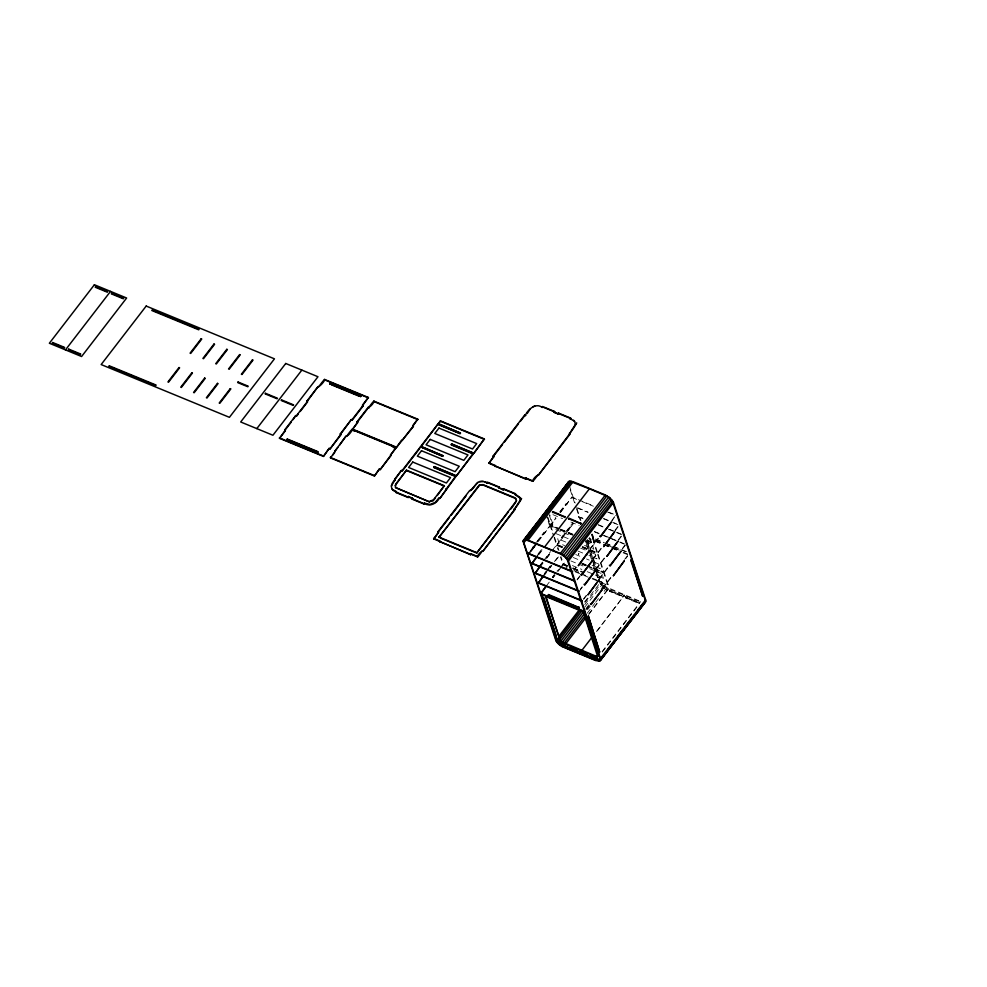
<?xml version="1.0" encoding="UTF-8"?>
<svg xmlns="http://www.w3.org/2000/svg" width="987" height="987" viewBox="0 0 987 987"><rect width="100%" height="100%" fill="white"/><g stroke="black" fill="none" stroke-linecap="round" stroke-linejoin="round"><path stroke-width="0.74" stroke-dasharray="4.93 3.7" d="M549.093 524.159L550.117 523.875L549.093 524.159L546.539 516.448M536.731 541.752L544.121 532.166L544.886 532.881L544.121 532.166M559.814 511.784L566.279 503.395L567.044 504.098L566.279 503.395M537.804 541.024L544.269 532.635M559.962 512.241L566.427 503.851M537.347 542.011L550.043 525.516L558.704 529.069M559.284 528.983L550.635 525.417L555.965 518.496L555.2 517.78L555.804 518.027L550.475 524.948L559.135 528.514M560.419 512.031L571.979 497.029L593.236 505.776M538.421 541.271L550.203 525.972L553.251 527.231L553.682 526.676L549.697 514.622M560.579 512.5L571.979 497.029M538.1 553.88L541.789 549.08M536.41 556.742L541.949 549.549M537.792 555.323L542.406 549.34M538.865 554.595L543.479 548.599M539.47 565.995L543.158 561.208M544.084 560.011L550.549 551.61M561.628 537.224L562.393 537.94L561.628 537.224L572.707 522.839M539.63 566.464L542.394 562.861M546.082 558.074L550.709 552.078M561.788 537.693L572.855 523.295L573.472 523.554L552.239 551.128M540.999 565.058L542.85 562.652M546.539 557.865L550.24 553.065M552.078 550.66L573.472 523.554M578.407 516.485C576.877 517.854 583.699 516.978 585.488 519.396M541.16 565.514L542.998 563.121M546.699 558.321L551.314 552.325M544.528 573.324L546.379 570.93M547.304 569.733L550.993 564.934M543.763 574.989L546.539 571.387M547.452 570.19L551.153 565.391M544.219 574.779L548.834 568.783M549.759 567.587L551.61 565.181M554.373 561.591L558.987 555.595M543.455 576.433L546.218 572.842M549.907 568.043L551.758 565.65M555.447 560.85L559.148 556.051M552.362 577.05L554.213 574.656M552.523 577.518L554.361 575.125M546.514 585.698L549.278 582.108M552.979 577.309L554.817 574.903M559.444 568.919L556.976 571.066M560.357 567.71L564.983 561.714M553.127 577.765L554.978 575.372M557.741 571.769L560.517 568.179M561.443 566.982L566.057 560.986M586.155 541.555L586.759 541.814L585.735 542.097M587.166 540.049L591.373 541.777L590.942 542.332L586.734 540.605M586.883 541.073L591.102 542.776L591.373 541.777M573.854 569.733L575.729 567.315M589.56 549.34L593.989 543.59M596.197 540.728L597.974 538.421M611.767 520.507L615.506 515.646L611.915 520.963M574.015 570.202L575.877 567.772M590.596 548.661L594.137 544.059M595.457 542.344L599.01 537.73M577.074 579.468L579.875 575.816M592.817 559.024L602.045 547.032M614.975 530.229L617.788 526.589M577.222 579.924L580.023 576.285M592.965 559.481L602.193 547.489M615.135 530.698L618.874 525.837M580.282 589.19L582.157 586.759M596.025 568.746L604.34 557.951M618.195 539.951L621.933 535.102M579.505 590.868L582.305 587.216M596.185 569.203L605.413 557.223M618.355 540.42L622.094 535.559M597.48 577.605L598.504 577.309L597.48 577.605L595.124 570.498M583.502 598.912L586.303 595.272M599.245 578.468L608.473 566.476M622.353 548.464L625.153 544.824M583.65 599.368L586.463 595.729M599.393 578.937L608.634 566.945M622.501 548.932L625.302 545.28M584.514 601.984L589.214 595.889M585.118 602.206L600.244 582.564L603.02 586.426L606.092 588.708L639.773 602.687M584.736 604.612L601.638 582.675L601.071 581.491M584.76 607.178L602.588 584.02L601.638 582.675M586.019 608.51L588.844 604.846M601.046 589.005L603.859 585.353L602.588 584.02M585.784 609.843L588.585 606.203M602.465 588.19L611.693 576.198M624.623 559.407L628.361 554.546M586.87 609.09L589.671 605.45M602.613 588.659L611.841 576.667M625.721 558.654L627.584 556.224M587.499 609.744L590.312 606.08M603.452 589.017L605.327 586.586L642.019 602.07M600.701 582.33L607.782 585.242L608.202 584.711L604.217 572.67L587.746 565.884M587.216 613.223L594.729 603.476M595.667 602.255L598.48 598.603M604.106 591.287L606.931 587.623M588.733 613.976L608.448 588.375M588.844 614.42L608.56 588.832L640.797 602.095M609.386 591.299L609.645 590.3L609.386 591.299L621.391 596.234L621.662 595.235L621.391 596.234M596.37 631.557L624.524 595.001L595.58 633.235M625.462 597.912L625.721 596.913L625.462 597.912L637.479 602.86L637.738 601.848L637.479 602.86M602.119 651.58L640.6 601.614M602.317 652.062L638.922 604.525M608.831 512.191L615.913 515.115M572.127 497.497L580.627 501.001M582.046 501.581L593.397 506.245M607.56 512.08L616.073 515.572M578.024 507.923L587.944 512.006M603.538 518.422L612.051 521.926M613.47 522.505L616.295 523.665M576.766 507.799L588.104 512.463M603.699 518.878L612.199 522.382M613.618 522.962L617.874 524.714M598.258 524.64L603.921 526.984M609.596 529.316L615.259 531.648M616.678 532.227L622.353 534.559M578.555 516.941L584.23 519.273M598.406 525.109L606.906 528.613M608.325 529.192L615.419 532.104M616.838 532.696L622.501 535.028M594.384 531.45L602.884 534.954M604.303 535.534L609.978 537.866M611.385 538.446L618.479 541.37M619.898 541.949L624.154 543.701M552.942 514.671L562.602 518.656M570.893 522.061L579.172 525.466M594.532 531.919L610.126 538.334M611.545 538.914L618.627 541.826M620.046 542.418L624.302 544.158M595.58 538.951L604.081 542.443M605.5 543.035L612.594 545.947M614 546.527L626.77 551.782M595.729 539.408L604.241 542.912M605.648 543.492L611.323 545.823M612.742 546.416L626.918 552.239M595.704 540.42L602.638 543.269M608.177 545.552L613.729 547.834M615.123 548.414L619.281 550.117M595.852 540.888L602.786 543.738M604.18 544.306L611.113 547.156M612.495 547.736L618.047 550.018M623.55 552.276L627.584 553.941M595.284 540.962L602.218 543.812M603.612 544.38L610.546 547.242M611.928 547.81L617.48 550.092M588.585 538.606L591.275 539.716M595.432 541.419L602.366 544.281M603.76 544.849L610.694 547.699M612.088 548.266L617.628 550.549M623.13 552.819L628.509 555.027M560.53 529.094L573.151 534.275M560.32 529.377L572.929 534.559M586.944 540.321L591.521 542.245M560.098 529.649L572.719 534.843M560.258 530.118L572.892 535.287M555.841 529.563L570.671 535.657M585.501 541.764L592.249 544.54L593.779 549.167L582.984 544.725M556.026 533.634L568.154 538.631M582.527 546.539L597.641 552.757L594.951 544.651M582.688 547.008L597.789 553.213L604.069 572.201L587.586 565.428M582.12 547.082L597.221 553.3L594.088 543.837M582.268 547.538L597.369 553.756L603.649 572.744L591.287 567.661M565.798 542.06L557.704 538.729L559.234 543.356L564.626 545.577M580.627 548.155L586.019 550.376M591.41 552.597L595.457 554.262L596.987 558.889L588.906 555.558M578.111 551.128L587.549 555.002M562.405 546.662L556.902 544.405L554.188 536.188M562.553 547.119L557.063 544.861L558.987 550.709M561.985 547.205L556.495 544.935L553.781 536.731M562.134 547.662L556.643 545.404L558.099 549.784M575.754 554.558L579.801 556.224M586.537 558.987L589.239 560.098M594.63 562.319L598.677 563.984L600.207 568.611L592.114 565.292M573.237 557.519L579.986 560.295M582.096 563.158L586.216 564.86M582.244 563.626L586.364 565.317M581.676 563.7L585.797 565.403M581.837 564.169L585.957 565.859M587.327 566.427L592.817 568.685M594.186 569.252L603.81 573.2L607.782 585.242M570.881 560.949L577.617 563.725M578.974 564.28L583.009 565.946M589.757 568.722L595.149 570.93M596.493 571.485L601.897 573.706L603.427 578.333L595.334 575.014M572.411 565.576L581.849 569.462M587.24 571.683L593.989 574.459M567.463 565.539L563.343 563.848L560.924 556.545M572.953 567.809L583.934 572.324M567.611 566.007L563.491 564.305L564.256 566.624L567.093 567.796M573.102 568.265L581.343 571.658M567.044 566.082L562.923 564.391L560.505 557.087M572.534 568.339L583.527 572.867M563.071 564.848L567.192 566.55M574.064 569.376L580.924 572.201M574.175 570.708L579.85 573.04M581.269 573.62L586.944 575.952M592.607 578.296L596.864 580.035M598.282 580.627L608.202 584.711M575.187 571.831L582.268 574.742M583.687 575.335L590.781 578.246M592.188 578.826L599.282 581.75M609.793 590.757L621.81 595.704M625.881 597.369L637.886 602.317M639.354 603.23L607.202 590.004C599.232 587.068 597.986 577.765 595.741 570.745M608.56 588.832L606.919 588.018A8.155 3.504 37.6 0 1 601.083 582.552M603.859 585.353L605.327 586.586M590.189 538.223L591.077 540.901M589.338 537.422L591.09 542.801M569.388 485.69L575.15 503.111M577.074 508.91L580.911 520.519M587.154 539.395L593.397 558.26M593.878 559.715L600.108 578.579M570.215 489.762L575.976 507.195M576.457 508.65L580.294 520.26M587.499 542.048L599.516 578.357M586.759 541.814L589.313 549.525M590.707 553.744L595.778 569.08M596.234 570.449L599.812 581.257M585.007 538.297L588.696 549.451M589.165 550.684L591.978 559.395M592.422 560.505L595.272 569.326M586.204 543.516L588.092 549.204M589.967 554.879L591.373 559.135M593.249 564.823L594.655 569.08M549.278 515.165L553.251 527.231M547.995 517.447L553.744 534.818M547.156 516.694L553.325 535.361M578.875 553.436L578.616 554.447L578.875 553.436"/><path stroke-width="1.48" d="M408.162 497.522L408.421 496.51L408.162 497.522L396.145 492.575L396.564 492.032C389.729 490.366 390.235 483.914 395.133 479.682L394.529 479.423L401.45 470.429L402.215 471.144L419.709 448.431M395.133 479.682L391.308 485.999M395.516 487.578L429.518 501.902L395.516 487.578L395.688 484.185L406.496 470.145L444.335 485.715L437.278 495.536M406.496 470.145L395.022 485.74M491.649 533.622L476.709 553.016L515.757 501.643C518.656 497.584 511.476 509.095 510.316 509.378M514.387 509.304C527.206 488.836 520.001 502.494 514.387 509.304L514.992 509.551L483.149 550.919C478.67 551.178 473.131 564.404 482.532 550.672M569.548 433.675C582.355 413.208 575.15 426.865 569.548 433.675L570.153 433.922L538.297 475.29C533.831 475.537 528.279 488.775 537.693 475.043M523.048 541.332L569.067 481.298L573.126 481.705L605.376 494.98L610.398 498.299L613.458 502.531L645.634 599.849L645.572 601.897L599.812 661.006L595.753 660.587L561.874 646.51A8.155 3.504 37.6 0 1 556.026 641.057L523.048 541.332L539.013 520.618M602.724 656.293L599.269 660.5L595.556 660.106L563.392 646.88L558.802 643.857L556.582 641.18L523.863 542.739L523.924 540.851L529.55 533.535M546.008 512.722L546.243 511.871M568.364 481.903L560.591 492.587M568.734 483.198L569.61 481.804M597.678 656.626L583.231 611.903L545.392 596.345L560.641 641.39L563.651 643.586L595.408 656.651L597.369 656.886L598.097 655.06L597.69 655.602M599.911 659.945L599.973 658.07L567.241 559.617L565.02 556.952L560.431 553.917L528.279 540.691L525.565 540.099L523.924 540.851M600.515 660.402L645.831 600.96M644.955 601.453L645.017 599.565M65.475 349.879L110.519 291.387M256.817 428.605L301.862 370.1M323.465 456.426L329.214 448.295L323.465 456.426L279.518 438.351L285.428 430.677L284.663 429.962L295.742 415.576L296.507 416.292L298.358 413.898M300.196 411.493L307.586 401.906L306.821 401.191L317.9 386.805C323.033 385.559 330.164 370.791 318.517 387.052M284.824 430.431L291.276 422.041M293.127 419.635L295.742 415.576M306.982 401.66L317.9 386.805M279.518 438.351L285.28 430.221L284.663 429.962M296.359 415.835L307.438 401.438L306.821 401.191M286.896 439.585L287.316 439.042L317.839 451.602L317.567 452.601L286.896 439.585L317.567 452.601M330.3 383.227L330.04 384.227L330.3 383.227L360.971 396.243M287.057 440.054L287.316 439.042M360.551 396.786L360.81 395.787M329.374 448.764L329.979 449.011L341.058 434.625L340.293 433.91L351.372 419.524L352.137 420.24L363.216 405.842L362.451 405.139L368.361 397.465L324.415 379.39M340.453 434.366L351.372 419.524M363.216 405.842L362.611 405.595L368.361 397.465M329.979 449.011L340.91 434.157L340.293 433.91M351.989 419.771L363.068 405.386M337.764 447.481L335 451.071L345.919 436.229C350.558 435.785 356.936 421.338 346.536 436.476M354.469 430.307L352.433 429.468L357.763 422.547L356.998 421.831L368.077 407.446C372.802 406.792 378.552 393.455 368.694 407.705M339.614 445.075L345.919 436.229M357.158 422.3L367.312 409.111M374.468 476.018L379.403 468.936L374.468 476.018L330.522 457.931L335.457 450.862L334.84 450.615M352.433 429.468L357.615 422.091L356.998 421.831M330.522 457.931L330.781 456.932M332.804 454.97L334.679 452.539M392.9 446.864C392.999 444.594 392.912 448.727 395.947 448.11L390.63 455.019L391.247 455.266L380.168 469.652L379.551 469.405M390.63 455.019L395.799 447.654L351.853 429.567M401.561 440.165L396.379 447.555L413.405 426.495L412.64 425.779L417.723 419.167L373.777 401.092M413.405 426.495L412.788 426.236L417.723 419.167M380.168 469.652L391.086 454.81L390.482 454.551M402.165 440.412L413.245 426.026M395.281 480.138L394.677 479.892L401.45 470.429M402.054 470.688L420.474 446.766L442.608 456.265L443.015 455.735L420.894 446.223L437.932 424.102L460.053 433.614L460.473 433.071L438.339 423.571L440.424 420.869L484.358 438.944L473.711 453.44L451.59 443.94L451.33 444.94L473.304 453.983L456.265 476.104L434.144 466.592L433.873 467.604L455.846 476.635L439.844 498.472L439.079 497.756L435.242 502.395L429.987 504.468L424.509 503.123L424.237 504.135L424.509 503.123M443.015 455.735L421.042 446.692L437.932 424.102M460.473 433.071L438.499 424.028L440.424 420.869M396.145 492.575L396.416 491.575L392.16 489.305M424.237 504.135L412.233 499.188L412.492 498.188L408.421 496.51M412.233 499.188L412.492 498.188M429.37 501.445L433.527 499.755L444.335 485.715M430.258 501.47L432.972 500.94L435.477 497.867M446.161 489.231L455.698 476.178L433.725 467.135M456.265 476.104L473.143 453.514L451.17 444.471M473.711 453.44L484.358 438.944M424.657 503.592C430.036 506.936 436.673 503.518 439.227 498.225M439.844 498.472L446.617 489.021L446.001 488.762M492.982 456.241L493.747 456.956L492.982 456.241L524.837 414.885L525.602 415.589L524.837 414.885M493.142 456.71L502.506 444.545M504.382 442.102L518.434 423.855M520.309 421.424L524.985 415.342M525.713 479.114L525.985 478.103L525.713 479.114L488.898 463.248L493.599 456.5M525.442 415.132C528.02 409.198 536.175 402.375 542.258 407.52M488.898 463.248L492.945 458.005M527.169 413.553L530.167 409.013M470.565 554.743L470.824 553.744L470.565 554.743L433.749 538.89L438.586 532.585L437.833 531.882L469.676 490.514C473.698 490.662 475.709 480.817 481.459 481.36C483.309 481.064 488.738 483.235 486.936 482.692M437.981 532.338L449.221 517.743M451.096 515.313L466.086 495.844M433.749 538.89L438.438 532.129L437.833 531.882M470.293 490.761L477.782 482.396M516.09 498.706L483.186 485.098L479.546 485.308L438.87 537.446L479.398 484.851L483.025 484.642L514.795 497.707L516.583 500.545M495.203 466.555L495.462 465.556L488.75 462.792M542.097 407.063L542.517 406.521L554.521 411.468L554.262 412.467L558.334 414.145L558.593 413.134L558.334 414.145M440.042 542.184L440.301 541.184L433.589 538.421M554.262 412.467L554.521 411.468M499.373 487.097L499.101 488.096L499.373 487.097L487.356 482.149M503.432 488.775L503.173 489.774L503.432 488.775L515.448 493.71L515.189 494.709C524.208 501.347 520.149 496.856 515.029 494.253L515.448 493.71M570.609 418.081L570.338 419.08L570.609 418.081L558.593 413.134M493.512 531.191L508.441 511.797M538.297 475.29L570.005 433.466L569.388 433.207M483.149 550.919L514.844 509.095L514.239 508.848M523.307 540.395L569.067 481.298M540.888 518.175L558.716 495.03M539.877 520.137L549.265 507.947M558.642 495.758L566.156 486.011M523.69 541.703L570.165 481.064M523.863 542.739L526.676 539.075M524.023 539.79L526.552 539.716L571.596 481.212M526.552 539.716L528.082 540.21L573.126 481.705M552.621 512.549L552.893 511.55L565.058 516.954M572.657 571.954L528.711 553.88L536.422 543.208M528.711 553.88L528.983 552.868M530.994 550.906L536.57 543.677M564.638 517.484L564.897 516.485M574.459 581.096L531.931 563.602L536.41 556.742M531.931 563.602L536.089 558.21M568.709 519.162L568.968 518.163L581.133 523.566M535.151 573.324L540.086 566.254L535.151 573.324L579.085 591.398M580.714 524.109L580.985 523.098M528.082 540.21L560.32 553.473L605.376 494.98M538.359 583.046L543.294 575.976L538.359 583.046L582.305 601.12M560.32 553.473L561.961 554.287L607.005 495.782M561.961 554.287L563.725 555.447L608.769 496.942M600.775 659.464L568.413 561.035L565.354 556.804L610.398 498.299M566.748 558.272L611.792 499.767M541.579 592.768L546.514 585.698L540.605 593.372L584.551 611.447M567.796 559.752L612.853 501.248M568.413 561.035L613.458 502.531M548.291 595.531L548.55 594.532L579.221 607.548M600.367 536.36L611.447 521.975L600.515 536.817L599.751 536.114M581.417 574.853L592.496 560.468L581.577 575.322L580.812 574.607M584.637 584.588L595.716 570.19L584.785 585.044L584.02 584.329M610.015 565.526L621.082 551.141L610.163 565.995L609.398 565.28M578.814 608.091L579.073 607.079M600.725 658.884L599.084 659.649L596.37 659.045L564.219 645.819L559.629 642.796L556.841 638.922L555.521 633.136L554.497 633.42L543.22 599.343M558.839 636.331L579.492 609.522M556.582 641.18L580.048 610.706M560.357 638.86L581.948 610.83M559.839 640.032L546.292 597.258M560.172 640.736L560.258 639.49M558.802 643.857L584.144 610.941M561.258 642.031L560.591 640.193M591.065 604.032L602.144 589.646L591.225 604.488L590.46 603.773M561.973 642.636L562.393 642.093L595.827 656.108L598.085 656.084M560.283 645.079L584.686 613.396M561.874 646.127L584.403 616.875M563.392 646.88L585.92 617.628M630.705 559.888L642.648 596.185L631.322 560.147L630.903 560.678M579.48 653.493L591.682 637.651M586.747 654.381L582.737 652.728L582.478 653.739M596.37 659.045L596.79 658.514L594.754 657.675L594.495 658.674L583.81 654.282M597.369 656.886L598.208 655.676M597.789 659.513L600.503 658.897M598.27 660.71L600.145 658.267M600.589 658.341L645.634 599.849M599.269 660.5L602.082 656.836M608.091 649.051L609.966 646.621M618.035 636.121L621.798 631.248M624.993 627.115L628.744 622.242M637.75 610.534L639.625 608.091M640.945 606.4L642.821 603.958M608.35 648.977L614.926 640.452M628.065 623.389L634.629 614.852M599.812 661.006L645.572 601.897M643.758 602.736L644.856 602.502M483.309 481.422L479.571 481.693M570.609 481.594L589.399 488.799L544.355 547.304M543.997 407.532L554.682 411.924M558.753 413.602L570.757 418.537M554.114 411.998L558.173 413.676M570.19 418.624L574.594 421.35L575.446 424.657M440.572 421.326L484.518 439.412M438.08 424.57L460.053 433.614M324.575 379.847L368.509 397.934M590.744 489.355L607.005 496.177M330.448 383.684L359.576 395.676M373.937 401.549L417.871 419.635M329.88 383.77L360.403 396.318M331.422 384.794L359.169 396.219M368.842 408.162L368.077 407.446M451.59 443.94L473.563 452.971M525.985 478.103L532.696 480.866M526.133 478.572L532.844 481.335M495.042 466.086L525.565 478.646M442.608 456.265L420.474 446.766M487.516 482.618L498.188 487.01M503.592 489.231L515.596 494.179M498.953 487.64L503.025 489.305M487.097 483.161L484.913 481.853M500.458 488.651L503.173 489.774M352.285 429.012L396.219 447.086M355.123 430.542L392.962 446.112M393.332 446.297L396.379 447.555M552.473 512.08L564.49 517.028M568.549 518.706L580.566 523.641M352.001 430.036L354.037 430.875M434.144 466.592L456.117 475.635M406.644 470.602L444.483 486.172M287.464 439.511L317.987 452.071M330.361 457.474L374.307 475.549M279.37 437.883L323.317 455.969M408.581 496.979L412.64 498.645M395.997 492.106L408.013 497.053M412.072 498.731L424.089 503.666M528.563 553.411L572.509 571.485M531.783 563.133L574.298 580.627M534.991 572.855L577.518 590.349M438.721 536.977L476.561 552.547M440.276 538.026L476.709 553.016M470.824 553.744L477.535 556.508M470.972 554.2L477.683 556.964M439.894 541.727L470.404 554.275M538.211 582.589L582.157 600.664M548.143 595.075L578.653 607.622M547.217 596.382L554.225 599.257M557.026 600.417L561.233 602.144M564.033 603.291L571.041 606.178M573.842 607.338L578.049 609.065M540.765 593.829L584.699 611.915M542.751 597.925L543.775 597.628L546.329 605.352M570.671 647.768L577.333 650.507M590.744 656.022L593.421 657.12M608.597 497.214L612.853 502.321M563.725 555.447L565.354 556.804M561.677 641.501L562.393 642.093M613.334 503.765L644.536 598.11M574.594 421.35L573.558 420.228M534.732 406.052L532.931 406.755M593.409 634.715L595.766 641.809M584.131 612.828L586.537 620.107M587.499 623.019L597.616 653.604M578.826 651.519L578.407 652.062L566.402 647.114L566.822 646.584M533.807 547.267L533.19 547.02M546.798 606.758L555.064 631.754M542.023 594.125L556.841 638.922M355.48 430.727L355.049 431.294M638.971 583.292L640.514 588.671M520.026 498.336L520.297 500.286M94.394 284.75L49.35 343.254L81.588 356.517L126.632 298.012L94.394 284.75M52.656 342.501L52.237 343.044L64.254 347.992L64.673 347.449L52.656 342.501M95.64 286.686L95.221 287.229L107.238 292.164L107.657 291.621L95.64 286.686M68.732 349.127L68.325 349.657L80.329 354.604L80.749 354.062L68.732 349.127M111.716 293.299L111.309 293.842L123.313 298.777L123.733 298.247L111.716 293.299M146.187 306.056L101.143 364.561L229.416 417.328L274.46 358.836L146.187 306.056M109.347 365.832L108.928 366.362L155.724 385.621L156.131 385.078L109.347 365.832M152.331 310.004L151.912 310.547L198.708 329.794L199.115 329.251L152.331 310.004M179.005 367.546L167.926 381.944L168.543 382.191L179.622 367.806L179.005 367.546M201.163 338.775L190.084 353.161L190.701 353.42L201.78 339.022L201.163 338.775M191.823 372.827L180.744 387.212L181.349 387.459L192.428 373.074L191.823 372.827M213.982 344.044L202.903 358.441L203.507 358.688L214.586 344.303L213.982 344.044M204.642 378.095L193.563 392.481L194.168 392.74L205.247 378.354L204.642 378.095M226.8 349.324L215.721 363.709L216.326 363.956L227.405 349.571L226.8 349.324M217.461 383.375L206.382 397.761L206.986 398.008L218.065 383.622L217.461 383.375M239.619 354.592L228.54 368.978L229.144 369.237L240.223 354.851L239.619 354.592M230.279 388.644L219.2 403.029L219.805 403.288L230.884 388.89L230.279 388.644M252.438 359.873L241.359 374.258L241.963 374.505L253.042 360.119L252.438 359.873M238.052 382.018L237.645 382.561L247.811 386.744L248.23 386.201L238.052 382.018M285.736 363.475L240.692 421.98L272.93 435.242L317.974 376.738L285.736 363.475M265.503 393.307L265.084 393.85L277.1 398.785L277.507 398.255L265.503 393.307M281.579 399.92L281.159 400.463L293.176 405.41L293.595 404.867L281.579 399.92M412.763 462.064L408.618 467.468L446.371 483.001L450.528 477.597L412.763 462.064M421.498 450.738L417.341 456.13L455.093 471.663L459.251 466.271L421.498 450.738M430.221 439.412L426.063 444.804L463.816 460.337L467.974 454.945L430.221 439.412M438.944 428.074L434.786 433.466L472.539 448.999L476.696 443.607L438.944 428.074M592.126 534.485L594.26 542.739L592.126 534.485M589.288 550.746L578.357 565.6L589.288 550.746M614.654 531.697L603.736 546.551L614.654 531.697M617.874 541.419L606.943 556.273L617.874 541.419M598.936 579.924L588.005 594.766L598.936 579.924M624.302 560.863L613.383 575.717L624.302 560.863M588.338 615.962L599.664 652L588.338 615.962"/></g></svg>
